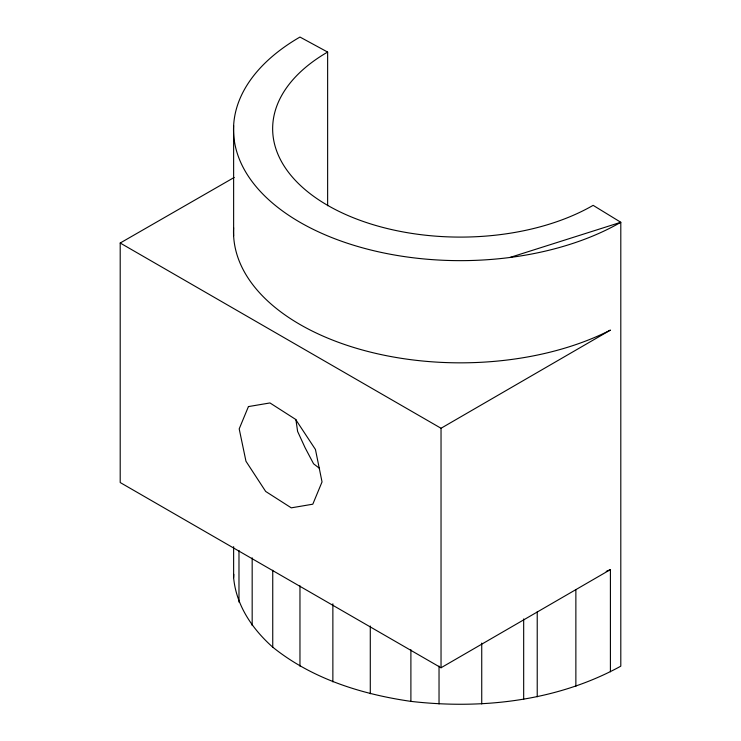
<?xml version="1.0" encoding="UTF-8"?>
<svg xmlns="http://www.w3.org/2000/svg" width="741" height="741" viewBox="0 0 741 741"><rect width="100%" height="100%" fill="white"/><g stroke="black" fill="none" stroke-linecap="round" stroke-linejoin="round"><path stroke-width="1.11" d="M509.873 257.488L620.801 222.281A226.866 130.981 0 0 1 299.966 222.281A226.866 130.981 0 0 1 299.966 37.05L327.633 52.065A187.732 108.39 0 0 0 327.633 205.35A187.732 108.39 0 0 0 593.133 205.35L620.801 222.281L620.801 666.168C557.204 701.042 482.159 709.572 410.894 701.375C361.534 694.224 312.091 678.839 272.744 647.171C252.366 629.044 236.147 605.453 233.628 577.665L233.804 574.377M234.202 177.451L120.199 243.02L120.199 482.53L441.034 667.761L441.034 428.261L610.408 330.106A226.866 130.981 0 0 1 363.785 350.373A226.866 130.981 0 0 1 233.628 227.737M441.034 667.761L610.408 569.616L610.408 671.8M606.221 571.367L610.408 569.616M120.199 243.02L441.034 428.261M319.556 468.386L313.573 463.792L305.107 447.74L297.613 431.438L295.881 419.462M575.868 589.845L575.868 686.296M537.225 611.825L537.225 696.79M523.674 618.957L523.674 699.328M481.733 643.095L481.733 703.95M439.033 666.057L439.033 703.95M410.894 649.709L410.894 701.375M370.287 626.015L370.287 693.761M332.866 603.804L332.866 681.887M327.633 52.065L327.633 205.739M299.966 585.798L299.966 666.168M272.744 570.246L272.744 647.171M252.172 557.825L252.172 625.571M238.982 550.452L238.982 602.127M233.628 125.553L233.628 235.971M233.628 546.663L233.628 577.665M248.43 406.587L239.195 428.872L245.966 461.254L265.676 491.45L291.278 507.844L312.804 504.195L322.039 481.919L315.453 449.5L295.566 419.341L269.965 402.947L248.43 406.587"/></g></svg>
